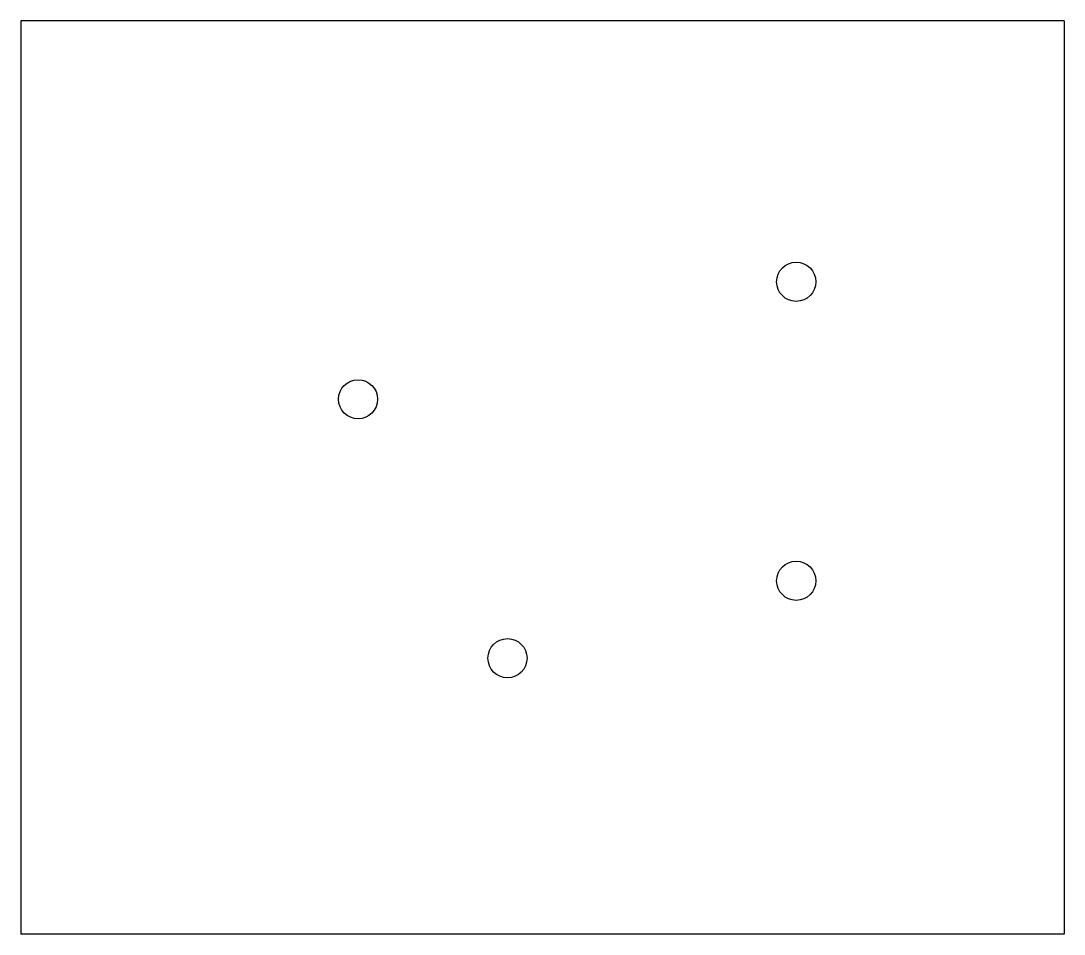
# Model space of a CAD drawing. Extents: x -120 to -40, y -70 to 0.
import ezdxf

# ---------------------------------------------------------------- set-up
doc = ezdxf.new("R2010")
doc.units = 0
doc.header["$MEASUREMENT"] = 0
doc.layers.add('VISIBLE', color=7, linetype='CONTINUOUS')

msp = doc.modelspace()

# ---------------------------------------------------------------- linework, layer by layer
at = {"layer": 'VISIBLE'}
for p, q in [((-40, 0), (-120, 0)), ((-40, 0), (-40, -70)), ((-120, 0), (-120, -70)), ((-40, -70), (-120, -70))]:
    msp.add_line(p, q, dxfattribs=at)
for centre in [(-60.547, -20), (-94.143, -29.002), (-60.547, -42.918), (-82.684, -48.85)]:
    msp.add_circle(centre, 1.5, dxfattribs=at)

doc.saveas('drawing.dxf')
